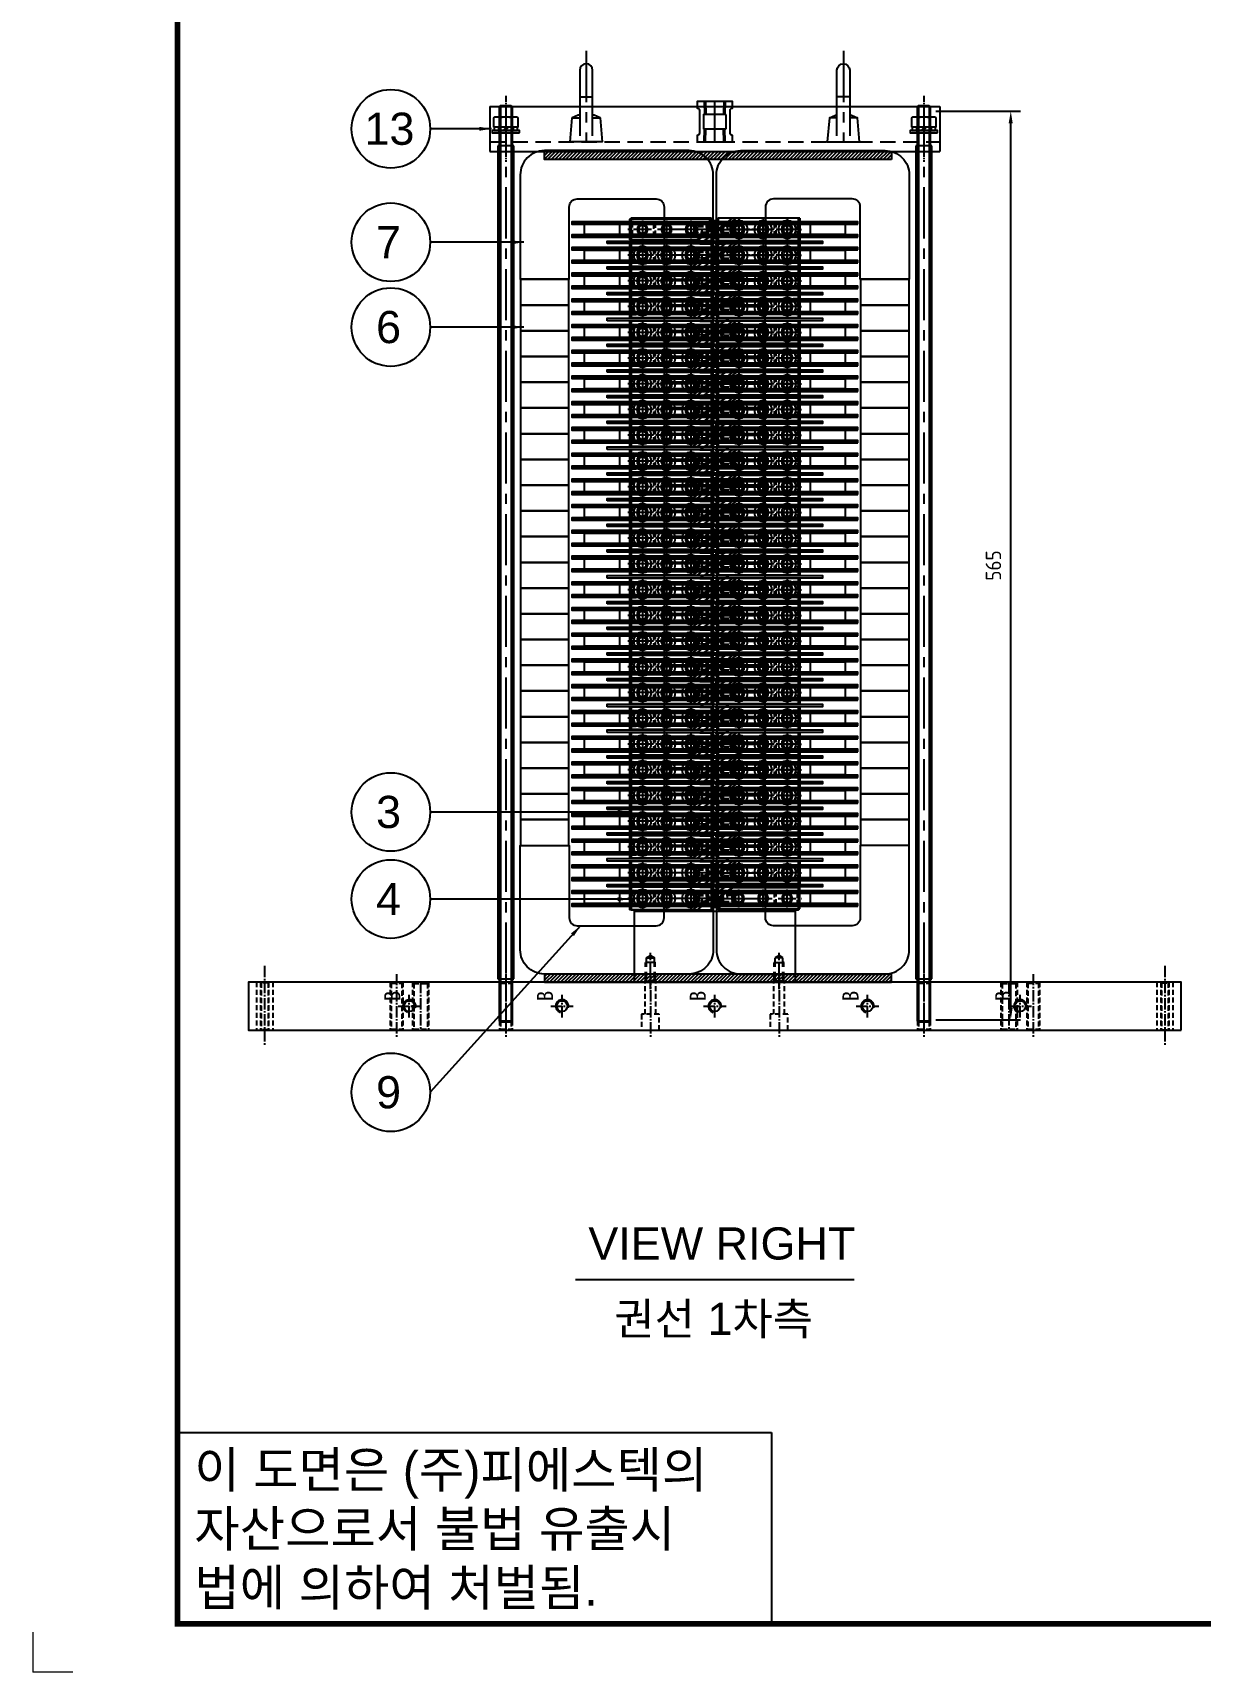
# Model space of a CAD drawing. Header units: millimetres. Extents: x 282 to 14566, y -4134 to 5341.
# Drawn here: x 1923 to 2649, y 472 to 1491 of the extents above; entities that cross this region are included whole.
import ezdxf
from ezdxf.enums import TextEntityAlignment as Align

# ---------------------------------------------------------------- set-up
doc = ezdxf.new("R2010")
doc.units = ezdxf.units.MM
for name, pattern in [('CENTER', [50.8, 31.75, -6.35, 6.35, -6.35]), ('CENTER1', [10, 7, -1, 1, -1]), ('CENTER2', [28.575, 19.05, -3.175, 3.175, -3.175]), ('CENTERX2', [101.6, 63.5, -12.7, 12.7, -12.7]), ('HIDDEN', [9.525, 6.35, -3.175]), ('HIDDEN2', [4.7625, 3.175, -1.5875]), ('HIDDENX2', [19.05, 12.7, -6.35])]:
    doc.linetypes.add(name, pattern=pattern)
for name, color, linetype in [('______', 7, 'Continuous'), ('CENTER', 1, 'CENTER'), ('FORMAT-1', 7, 'Continuous'), ('HIDDEN', 2, 'HIDDEN'), ('Text', 2, 'Continuous'), ('THIN', 3, 'Continuous')]:
    doc.layers.add(name, color=color, linetype=linetype)
doc.styles.add('arial_ttf', font='arial.ttf')
doc.styles.add('h1', font='')
doc.styles.add('HAN', font='')
doc.styles.get("Standard").update_dxf_attribs({"font": 'ISOCP.SHX', "bigfont": 'WHGTXT.SHX'})
doc.styles.get('h1').set_extended_font_data('New Gulim')
doc.styles.get('HAN').set_extended_font_data('GulimChe')
doc.dimstyles.new('PS-3', dxfattribs={"dimscale": 3, "dimtxt": 3.2, "dimasz": 2.5, "dimexe": 2, "dimexo": 2.5, "dimgap": 2, "dimtad": 1, "dimtoh": 1, "dimrnd": 0.05, "dimzin": 12, "dimdsep": 46, "dimtxsty": 'Standard', "dimcen": 0, "dimclrt": 2, "dimazin": 3, "dimtfac": 1, "dimtofl": 0, "dimtmove": 0, "dimatfit": 3, "dimfxl": 0, "dimtolj": 1, "dimtzin": 0, "dimarcsym": 0})

# ---------------------------------------------------------------- blocks, each defined once
blk = doc.blocks.new('t2')
for p, q in [((0, 23.82), (73.88, 23.82)), ((0, 23.82), (0, 0)), ((73.88, 23.82), (73.88, 0)), ((0, 0), (73.88, 0))]:
    blk.add_line(p, q)
at = {"color": 1, "style": 'h1'}
for s, p in [('이 도면은 (주)피에스텍의', (2.1, 16.94)), ('자산으로서 불법 유출시', (2.1, 9.61)), ('법에 의하여 처벌됨.', (2.1, 2.28))]:
    blk.add_text(s, height=4.5, dxfattribs=at).set_placement(p)
blk = doc.blocks.new('format-2')
at = {"color": 3, "lineweight": 9}
for p in [(0, 5), (5, 0)]:
    blk.add_line(p, (0, 0), dxfattribs=at)
at = {"layer": 'FORMAT-1', "color": 7, "const_width": 0.7}
blk.add_lwpolyline([(18, 6), (18, 416), (603, 416), (603, 6)], close=True, dxfattribs=at)
blk.add_blockref('t2', (18, 6))
at = {"style": 'HAN'}
for tag, height, p in [('MODEL-NAME', 3, (574.6, 32.53)), ('SCALE', 2.7, (509.31, 27.29)), ('PART-NAME', 3, (574.6, 27.29)), ('PART-NO', 3, (574.6, 22.01)), ('DRA-BY', 3, (449.22, 20.44)), ('CH-BY', 3, (465.71, 20.44)), ('APP-BY', 3, (482.2, 20.44)), ('관련업체명', 3, (524.09, 10.29)), ('DRA-DATE', 2.5, (449.22, 8.48)), ('CH-DATE', 2.5, (465.71, 8.48)), ('APP-DATE', 2.5, (482.2, 8.48))]:
    blk.add_attdef(tag, text='', height=height, dxfattribs=at).set_placement(p, align=Align.MIDDLE_CENTER)
blk = doc.blocks.new('A$C2C351D53')
at = {"color": 2, "linetype": 'HIDDEN2'}
for p, q in [((0, 33, 0), (0.25, 33, 0)), ((0, -33, 0), (0.25, -33, 0))]:
    blk.add_line(p, q, dxfattribs=at)
at = {"color": 1, "linetype": 'CENTER1'}
blk.add_line((-1, 0), (1.25, 0), dxfattribs=at)
at = {"color": 3}
blk.add_lwpolyline([(0, 89), (0.25, 89), (0.25, -89), (0, -89)], close=True, dxfattribs=at)
blk = doc.blocks.new('A$C3CC134D0')
at = {"color": 1}
for p, q in [((6, 140.5, 0), (0, 140.5, 0)), ((6, 22, 0), (0, 22, 0))]:
    blk.add_line(p, q, dxfattribs=at)
at = {"color": 1, "linetype": 'CENTERX2'}
blk.add_line((9, 81.25), (-3, 81.25), dxfattribs=at)
at = {"color": 1}
blk.add_lwpolyline([(0, 162.5), (6, 162.5), (6, 0), (0, 0)], close=True, dxfattribs=at)
at = {"color": 2, "linetype": 'HIDDEN2', "elevation": 0}
for points in [[(0, 95.25), (2, 93.25), (4, 93.25), (6, 95.25)], [(0, 67.25), (2, 69.25), (4, 69.25), (6, 67.25)]]:
    blk.add_lwpolyline(points, dxfattribs=at)
blk = doc.blocks.new('A$C2F882657')
at = {"color": 2, "linetype": 'HIDDEN2'}
for points in [[(-14.3, 3), (-9.7, 3, -0.414214), (-8, 1.3), (-8, -1.3, -0.414214), (-9.7, -3), (-14.3, -3, -0.414214), (-16, -1.3), (-16, 1.3, -0.414214)], [(-14.3, 1.8), (-9.7, 1.8, -0.414214), (-9.2, 1.3), (-9.2, -1.3, -0.414214), (-9.7, -1.8), (-14.3, -1.8, -0.414214), (-14.8, -1.3), (-14.8, 1.3, -0.414214)], [(6.3, 3), (1.7, 3, 0.414214), (0, 1.3), (0, -1.3, 0.414214), (1.7, -3), (6.3, -3, 0.414214), (8, -1.3), (8, 1.3, 0.414214)], [(6.3, 1.8), (1.7, 1.8, 0.414214), (1.2, 1.3), (1.2, -1.3, 0.414214), (1.7, -1.8), (6.3, -1.8, 0.414214), (6.8, -1.3), (6.8, 1.3, 0.414214)]]:
    blk.add_lwpolyline(points, format="xyb", close=True, dxfattribs=at)
at = {"rotation": 90}
blk.add_blockref('A$C3CC134D0', (77.2, -3, 0), dxfattribs=at)
blk = doc.blocks.new('A$C0B8F2648')
at = {"color": 1}
blk.add_line((0, -7, 0), (-9, 0, 0), dxfattribs=at)
at = {"color": 2, "linetype": 'HIDDEN2'}
for p, q in [((-50, -3, 0), (-6.3, -3, 0)), ((-1, -7, 0), (-11, -7, 0)), ((-6, -12, 0), (-6, -2, 0)), ((-50, -11, 0), (-6, -11, 0))]:
    blk.add_line(p, q, dxfattribs=at)
at = {"color": 252, "linetype": 'HIDDEN2'}
for p, q in [((-36, -2.6, 0), (-36, -11.4, 0)), ((-34.9, -3.2, 0), (-34.9, -10.8, 0))]:
    blk.add_line(p, q, dxfattribs=at)
at = {"color": 1, "elevation": 0}
blk.add_lwpolyline([(0, -14), (-50, -14), (-50, 0), (0, 0)], close=True, dxfattribs=at)
at = {"color": 252, "linetype": 'HIDDEN2', "elevation": 0}
for points in [[(-50, -11.9), (-49.4, -11.3), (-49.4, -2.7), (-50, -2.1)], [(-50, -2.1), (-36, -2.6), (-34.9, -3.2)], [(-50, -2.7), (-34.9, -3.2)], [(-34.9, -10.8), (-36, -11.4), (-50, -11.9)], [(-34.9, -10.8), (-50, -11.3)]]:
    blk.add_lwpolyline(points, dxfattribs=at)
for centre in [(-43, -7, 0), (-28, -7, 0), (-13, -7, 0)]:
    blk.add_circle(centre, 2.46)
at = {"color": 2, "linetype": 'HIDDEN2'}
for radius in [4.5, 4]:
    blk.add_circle((-6, -7, 0), radius, dxfattribs=at)
at = {"layer": 'CENTER'}
for p, q in [((-0.9, -7, 0), (-52, -7, 0)), ((-43, -11.5, 0), (-43, -2.5, 0)), ((-28, -11.5, 0), (-28, -2.5, 0)), ((-13, -11.5, 0), (-13, -2.5, 0))]:
    blk.add_line(p, q, dxfattribs=at)
at = {"layer": 'THIN'}
for centre in [(-43, -7, 0), (-28, -7, 0), (-13, -7, 0)]:
    blk.add_arc(centre, 3, 75, 345, dxfattribs=at)
blk = doc.blocks.new('A$C34640A5E')
for name, p, rotation in [('A$C2C351D53', (0, 4.5), 90), ('A$C2C351D53', (0, 4.25), 90), ('A$C2C351D53', (0, 4), 90), ('A$C2C351D53', (0, 3.75), 90), ('A$C2C351D53', (0, 3.5), 90), ('A$C2C351D53', (0, 3.25), 90), ('A$C0B8F2648', (2, -7), 180), ('A$C2C351D53', (0, -3.5), 90), ('A$C2C351D53', (0, -3.75), 90), ('A$C2C351D53', (0, -4), 90), ('A$C2C351D53', (0, -4.25), 90), ('A$C2C351D53', (0, -4.5), 90), ('A$C2C351D53', (0, -4.75), 90)]:
    blk.add_blockref(name, p, dxfattribs=dict(rotation=rotation))
for name, p in [('A$C2F882657', (4, 0, 0)), ('A$C0B8F2648', (-2, 7))]:
    blk.add_blockref(name, p)
blk = doc.blocks.new('A$C74085A35')
blk.add_lwpolyline([(-4, 3.79), (-4, 44.5, -1), (4, 44.5), (4, 3.79)], format="xyb")
for points in [[(-4, 15), (-8.69, 15), (-10, 0), (10, 0), (8.69, 15), (4, 15)], [(-8.69, 15), (-5, 16.54), (-4, 16.54)], [(4, 16.54), (5, 16.54), (8.69, 15)]]:
    blk.add_lwpolyline(points)
at = {"layer": 'CENTER'}
for p, q in [((0, 56.5), (0, 0)), ((4, 28), (-4, 28))]:
    blk.add_line(p, q, dxfattribs=at)
blk = doc.blocks.new('VSRE5YDR6U6FT7')
at = {"layer": '______'}
for p, q in [((-69797.8, -60918), (-69789.8, -60918.3)), ((-69772.8, -60918), (-69780.8, -60918.3)), ((-69797.8, -60929.5), (-69789.8, -60929.2)), ((-69772.8, -60929.5), (-69780.8, -60929.2))]:
    blk.add_line(p, q, dxfattribs=at)
for points in [[(-69792.3, -60933.2, 0.414214), (-69793.8, -60934.7), (-69797.8, -60934.7), (-69797.8, -60912.7), (-69793.8, -60912.7, 0.414214), (-69792.3, -60914.2), (-69778.3, -60914.2, 0.414214), (-69776.8, -60912.7), (-69772.8, -60912.7), (-69772.8, -60934.7), (-69776.8, -60934.7, 0.414214), (-69778.3, -60933.2)], [(-69789.5, -60930.7, -0.414214), (-69789.8, -60930.5), (-69789.8, -60917, -0.414214), (-69789.5, -60916.7), (-69781, -60916.7, -0.414214), (-69780.8, -60917), (-69780.8, -60930.5, -0.414214), (-69781, -60930.7)]]:
    blk.add_lwpolyline(points, format="xyb", close=True, dxfattribs=at)
at = {"layer": 'CENTER'}
blk.add_lwpolyline([(-69797.8, -60923.7), (-69789.8, -60923.7), (-69780.8, -60923.7), (-69772.8, -60923.7)], dxfattribs=at)
at = {"layer": 'THIN'}
for p, q in [((-69797.8, -60917.2), (-69789.8, -60917.4)), ((-69772.8, -60917.2), (-69780.8, -60917.4)), ((-69797.8, -60930.3), (-69789.8, -60930.1)), ((-69772.8, -60930.3), (-69780.8, -60930.1))]:
    blk.add_line(p, q, dxfattribs=at)
blk = doc.blocks.new('A$C30AD7885')
at = {"color": 1, "linetype": 'CENTER2', "ltscale": 0.2}
for p, q in [((-260, 34.5), (-260, -6.5)), ((0, 34.5), (0, -6.5))]:
    blk.add_line(p, q, dxfattribs=at)
at = {"color": 3}
for p, q in [((10, 28), (-270, 28)), ((-270, 28), (-270, 0)), ((10, 28), (10, 0)), ((10, 0), (-270, 0))]:
    blk.add_line(p, q, dxfattribs=at)
at = {"color": 2, "linetype": 'HIDDEN2', "ltscale": 3}
blk.add_line((10, 6), (-270, 6), dxfattribs=at)
at = {"xscale": -1}
blk.add_blockref('A$C74085A35', (-210, 6), dxfattribs=at)
blk.add_blockref('A$C74085A35', (-50, 6))
at = {"layer": '______', "rotation": 90}
blk.add_blockref('VSRE5YDR6U6FT7', (-61053.7, 69803.8), dxfattribs=at)
blk = doc.blocks.new('A$C67301266')
at = {"color": 2}
for p, q in [((0, 44), (-100, 44)), ((-100, 44), (-100, 0)), ((0, 0), (0, 44)), ((-100, 0), (0, 0))]:
    blk.add_line(p, q, dxfattribs=at)
at = {"color": 2, "linetype": 'HIDDEN'}
for p, q in [((-92.4, 12.6), (-93, 12.2)), ((-93, 0), (-93, 12.2)), ((-87, 12.2), (-93, 12.2)), ((-92.4, 15), (-90, 16.5)), ((-92.4, 0), (-92.4, 15)), ((-92.4, 15), (-87.6, 15)), ((-90, 16.5), (-87.6, 15)), ((-87.6, 0), (-87.6, 15)), ((-87.6, 12.6), (-87, 12.2)), ((-87, 0), (-87, 12.2)), ((-87, 0), (-87, 12)), ((-12.4, 12.6), (-13, 12.2)), ((-13, 0), (-13, 12.2)), ((-13, 12.2), (-7, 12.2)), ((-10, 16.5), (-12.4, 15)), ((-12.4, 0), (-12.4, 15)), ((-7.6, 15), (-12.4, 15)), ((-7.6, 15), (-10, 16.5)), ((-7.6, 0), (-7.6, 15)), ((-7.6, 12.6), (-7, 12.2)), ((-7, 0), (-7, 12.2))]:
    blk.add_line(p, q, dxfattribs=at)
for points in [[(-93, 0), (-92.4, 0.6), (-87.6, 0.6), (-87, 0)], [(-93, 0), (-87, 0)], [(-7, 0), (-7.6, 0.6), (-12.4, 0.6), (-13, 0)], [(-7, 0), (-13, 0)]]:
    blk.add_lwpolyline(points, dxfattribs=at)
at = {"layer": 'CENTER', "linetype": 'CENTER1'}
for p, q in [((-90, -4.4), (-90, 18.1)), ((-10, -4.4), (-10, 18.1))]:
    blk.add_line(p, q, dxfattribs=at)
blk = doc.blocks.new('A$C406C0A8B')
at = {"color": 1}
for p, q in [((-12, 6.5), (38, 6.5)), ((-12, -0.5), (-12, 6.5)), ((38, 6.5), (38, -6.5)), ((-4, -6.5), (-12, -0.5)), ((38, -6.5), (-4, -6.5))]:
    blk.add_line(p, q, dxfattribs=at)
at = {"color": 1, "linetype": 'CENTER', "ltscale": 3}
for p, q in [((-5.6, 0), (5.6, 0)), ((0, 5.6), (0, -5.6)), ((9.4, 0), (20.6, 0)), ((15, 5.6), (15, -5.6)), ((24.4, 0), (35.6, 0)), ((30, 5.6), (30, -5.6))]:
    blk.add_line(p, q, dxfattribs=at)
at = {"color": 1}
for centre in [(0, 0), (15, 0), (30, 0)]:
    blk.add_circle(centre, 3.25, dxfattribs=at)
blk = doc.blocks.new('A$C6A33477B')
at = {"color": 6}
for p, q in [((-8, 7), (31.4, 7)), ((-8, 7), (-8, -7)), ((54.3, -9), (31.4, 7)), ((-8, -7), (35.7, -7)), ((58.6, -23), (35.7, -7)), ((54.3, -9), (98, -9)), ((98, -9), (98, -23)), ((58.6, -23), (98, -23))]:
    blk.add_line(p, q, dxfattribs=at)
at = {"color": 1, "linetype": 'CENTER', "ltscale": 2}
for p, q in [((-6.9, 0), (6.9, 0)), ((0, 6.9), (0, -6.9)), ((8.1, 0), (21.9, 0)), ((15, 6.9), (15, -6.9)), ((23.1, 0), (36.9, 0)), ((30, 6.9), (30, -6.9)), ((60, -9.1), (60, -22.9)), ((75, -9.1), (75, -22.9)), ((90, -9.1), (90, -22.9)), ((53.1, -16), (66.9, -16)), ((68.1, -16), (81.9, -16)), ((83.1, -16), (96.9, -16))]:
    blk.add_line(p, q, dxfattribs=at)
at = {"color": 2, "linetype": 'HIDDEN'}
for p, q in [((35.7, -7), (51.4, -7)), ((54.3, -9), (38.6, -9))]:
    blk.add_line(p, q, dxfattribs=at)
at = {"color": 6}
for centre, radius in [((0, 0), 5.5), ((0, 0), 3.5), ((15, 0), 5.5), ((15, 0), 3.5), ((30, 0), 5.5), ((30, 0), 3.5), ((60, -16), 5.5), ((60, -16), 3.5), ((75, -16), 5.5), ((75, -16), 3.5), ((90, -16), 5.5), ((90, -16), 3.5)]:
    blk.add_circle(centre, radius, dxfattribs=at)
blk = doc.blocks.new('*D126')
at = {"color": 0, "linetype": 'ByBlock', "lineweight": -2}
for p, q in [((2484.6, 1442.7), (2537.2, 1442.7)), ((2531.2, 885.2), (2531.2, 1435.2)), ((2484.6, 877.7), (2537.2, 877.7))]:
    blk.add_line(p, q, dxfattribs=at)
at = {"color": 0}
for points in [[(2529.9, 1435.2), (2532.4, 1435.2), (2531.2, 1442.7)], [(2529.9, 885.2), (2532.4, 885.2), (2531.2, 877.7)]]:
    blk.add_solid(points, dxfattribs=at)
at = {"layer": 'DEFPOINTS', "color": 0}
for p in [(2477.1, 1442.7), (2531.2, 1442.7), (2477.1, 877.7)]:
    blk.add_point(p, dxfattribs=at)
at = {"color": 2, "insert": (2520.4, 1160.2), "char_height": 9.6, "attachment_point": 5, "rotation": 90}
blk.add_mtext('\\A1;565', dxfattribs=at)
blk = doc.blocks.new('A$C429828F3')
at = {"color": 250}
for points in [[(-182, 432), (-151.5, 432), (-151.5, 477, -0.4142136), (-146.5, 482), (-97.5, 482, -0.4142136), (-92.5, 477), (-92.5, 432), (-62, 432), (-62, 497, 0.4142136), (-77, 512), (-167, 512, 0.4142136), (-182, 497)], [(-45, 512), (45, 512, -0.4142136), (60, 497), (60, 432), (29.5, 432), (29.5, 477, 0.4142136), (24.5, 482), (-24.5, 482, 0.4142136), (-29.5, 477), (-29.5, 432), (-60, 432), (-60, 497, -0.4142136)], [(-182, 80), (-151.5, 80), (-151.5, 35, 0.4142136), (-146.5, 30), (-97.5, 30, 0.4142136), (-92.5, 35), (-92.5, 80), (-62, 80), (-62, 15, -0.4142136), (-77, 0), (-167, 0, -0.4142136), (-182, 15)], [(-45, 0), (45, 0, 0.4142136), (60, 15), (60, 80), (29.5, 80), (29.5, 35, -0.4142136), (24.5, 30), (-24.5, 30, -0.4142136), (-29.5, 35), (-29.5, 80), (-60, 80), (-60, 15, 0.4142136)]]:
    blk.add_lwpolyline(points, format="xyb", close=True, dxfattribs=at)
for points in [[(-181.75, 416), (-151.75, 416), (-151.75, 432), (-181.75, 432), (-181.75, 416)], [(-62.25, 416), (-92.25, 416), (-92.25, 432), (-62.25, 432), (-62.25, 416)], [(-59.75, 416), (-29.75, 416), (-29.75, 432), (-59.75, 432), (-59.75, 416)], [(59.75, 416), (29.75, 416), (29.75, 432), (59.75, 432), (59.75, 416)], [(-181.75, 400), (-151.75, 400), (-151.75, 416), (-181.75, 416), (-181.75, 400)], [(-62.25, 400), (-92.25, 400), (-92.25, 416), (-62.25, 416), (-62.25, 400)], [(-59.75, 400), (-29.75, 400), (-29.75, 416), (-59.75, 416), (-59.75, 400)], [(59.75, 400), (29.75, 400), (29.75, 416), (59.75, 416), (59.75, 400)], [(-181.75, 384), (-151.75, 384), (-151.75, 400), (-181.75, 400), (-181.75, 384)], [(-62.25, 384), (-92.25, 384), (-92.25, 400), (-62.25, 400), (-62.25, 384)], [(-59.75, 384), (-29.75, 384), (-29.75, 400), (-59.75, 400), (-59.75, 384)], [(59.75, 384), (29.75, 384), (29.75, 400), (59.75, 400), (59.75, 384)], [(-181.75, 368), (-151.75, 368), (-151.75, 384), (-181.75, 384), (-181.75, 368)], [(-62.25, 368), (-92.25, 368), (-92.25, 384), (-62.25, 384), (-62.25, 368)], [(-59.75, 368), (-29.75, 368), (-29.75, 384), (-59.75, 384), (-59.75, 368)], [(59.75, 368), (29.75, 368), (29.75, 384), (59.75, 384), (59.75, 368)], [(-181.75, 352), (-151.75, 352), (-151.75, 368), (-181.75, 368), (-181.75, 352)], [(-62.25, 352), (-92.25, 352), (-92.25, 368), (-62.25, 368), (-62.25, 352)], [(-59.75, 352), (-29.75, 352), (-29.75, 368), (-59.75, 368), (-59.75, 352)], [(59.75, 352), (29.75, 352), (29.75, 368), (59.75, 368), (59.75, 352)], [(-181.75, 336), (-151.75, 336), (-151.75, 352), (-181.75, 352), (-181.75, 336)], [(-62.25, 336), (-92.25, 336), (-92.25, 352), (-62.25, 352), (-62.25, 336)], [(-59.75, 336), (-29.75, 336), (-29.75, 352), (-59.75, 352), (-59.75, 336)], [(59.75, 336), (29.75, 336), (29.75, 352), (59.75, 352), (59.75, 336)], [(-181.75, 320), (-151.75, 320), (-151.75, 336), (-181.75, 336), (-181.75, 320)], [(-62.25, 320), (-92.25, 320), (-92.25, 336), (-62.25, 336), (-62.25, 320)], [(-59.75, 320), (-29.75, 320), (-29.75, 336), (-59.75, 336), (-59.75, 320)], [(59.75, 320), (29.75, 320), (29.75, 336), (59.75, 336), (59.75, 320)], [(-181.75, 304), (-151.75, 304), (-151.75, 320), (-181.75, 320), (-181.75, 304)], [(-62.25, 304), (-92.25, 304), (-92.25, 320), (-62.25, 320), (-62.25, 304)], [(-59.75, 304), (-29.75, 304), (-29.75, 320), (-59.75, 320), (-59.75, 304)], [(59.75, 304), (29.75, 304), (29.75, 320), (59.75, 320), (59.75, 304)], [(-181.75, 288), (-151.75, 288), (-151.75, 304), (-181.75, 304), (-181.75, 288)], [(-62.25, 288), (-92.25, 288), (-92.25, 304), (-62.25, 304), (-62.25, 288)], [(-59.75, 288), (-29.75, 288), (-29.75, 304), (-59.75, 304), (-59.75, 288)], [(59.75, 288), (29.75, 288), (29.75, 304), (59.75, 304), (59.75, 288)], [(-181.75, 272), (-151.75, 272), (-151.75, 288), (-181.75, 288), (-181.75, 272)], [(-62.25, 272), (-92.25, 272), (-92.25, 288), (-62.25, 288), (-62.25, 272)], [(-59.75, 272), (-29.75, 272), (-29.75, 288), (-59.75, 288), (-59.75, 272)], [(59.75, 272), (29.75, 272), (29.75, 288), (59.75, 288), (59.75, 272)], [(-181.75, 256), (-151.75, 256), (-151.75, 272), (-181.75, 272), (-181.75, 256)], [(-62.25, 256), (-92.25, 256), (-92.25, 272), (-62.25, 272), (-62.25, 256)], [(-59.75, 256), (-29.75, 256), (-29.75, 272), (-59.75, 272), (-59.75, 256)], [(59.75, 256), (29.75, 256), (29.75, 272), (59.75, 272), (59.75, 256)], [(-181.75, 240), (-151.75, 240), (-151.75, 256), (-181.75, 256), (-181.75, 240)], [(-62.25, 240), (-92.25, 240), (-92.25, 256), (-62.25, 256), (-62.25, 240)], [(-59.75, 240), (-29.75, 240), (-29.75, 256), (-59.75, 256), (-59.75, 240)], [(59.75, 240), (29.75, 240), (29.75, 256), (59.75, 256), (59.75, 240)], [(-181.75, 224), (-151.75, 224), (-151.75, 240), (-181.75, 240), (-181.75, 224)], [(-62.25, 224), (-92.25, 224), (-92.25, 240), (-62.25, 240), (-62.25, 224)], [(-59.75, 224), (-29.75, 224), (-29.75, 240), (-59.75, 240), (-59.75, 224)], [(59.75, 224), (29.75, 224), (29.75, 240), (59.75, 240), (59.75, 224)], [(-181.75, 208), (-151.75, 208), (-151.75, 224), (-181.75, 224), (-181.75, 208)], [(-62.25, 208), (-92.25, 208), (-92.25, 224), (-62.25, 224), (-62.25, 208)], [(-59.75, 208), (-29.75, 208), (-29.75, 224), (-59.75, 224), (-59.75, 208)], [(59.75, 208), (29.75, 208), (29.75, 224), (59.75, 224), (59.75, 208)], [(-181.75, 192), (-151.75, 192), (-151.75, 208), (-181.75, 208), (-181.75, 192)], [(-62.25, 192), (-92.25, 192), (-92.25, 208), (-62.25, 208), (-62.25, 192)], [(-59.75, 192), (-29.75, 192), (-29.75, 208), (-59.75, 208), (-59.75, 192)], [(59.75, 192), (29.75, 192), (29.75, 208), (59.75, 208), (59.75, 192)], [(-181.75, 176), (-151.75, 176), (-151.75, 192), (-181.75, 192), (-181.75, 176)], [(-62.25, 176), (-92.25, 176), (-92.25, 192), (-62.25, 192), (-62.25, 176)], [(-59.75, 176), (-29.75, 176), (-29.75, 192), (-59.75, 192), (-59.75, 176)], [(59.75, 176), (29.75, 176), (29.75, 192), (59.75, 192), (59.75, 176)], [(-181.75, 160), (-151.75, 160), (-151.75, 176), (-181.75, 176), (-181.75, 160)], [(-62.25, 160), (-92.25, 160), (-92.25, 176), (-62.25, 176), (-62.25, 160)], [(-59.75, 160), (-29.75, 160), (-29.75, 176), (-59.75, 176), (-59.75, 160)], [(59.75, 160), (29.75, 160), (29.75, 176), (59.75, 176), (59.75, 160)], [(-181.75, 144), (-151.75, 144), (-151.75, 160), (-181.75, 160), (-181.75, 144)], [(-62.25, 144), (-92.25, 144), (-92.25, 160), (-62.25, 160), (-62.25, 144)], [(-59.75, 144), (-29.75, 144), (-29.75, 160), (-59.75, 160), (-59.75, 144)], [(59.75, 144), (29.75, 144), (29.75, 160), (59.75, 160), (59.75, 144)], [(-181.75, 128), (-151.75, 128), (-151.75, 144), (-181.75, 144), (-181.75, 128)], [(-62.25, 128), (-92.25, 128), (-92.25, 144), (-62.25, 144), (-62.25, 128)], [(-59.75, 128), (-29.75, 128), (-29.75, 144), (-59.75, 144), (-59.75, 128)], [(59.75, 128), (29.75, 128), (29.75, 144), (59.75, 144), (59.75, 128)], [(-181.75, 112), (-151.75, 112), (-151.75, 128), (-181.75, 128), (-181.75, 112)], [(-62.25, 112), (-92.25, 112), (-92.25, 128), (-62.25, 128), (-62.25, 112)], [(-59.75, 112), (-29.75, 112), (-29.75, 128), (-59.75, 128), (-59.75, 112)], [(59.75, 112), (29.75, 112), (29.75, 128), (59.75, 128), (59.75, 112)], [(-181.75, 96), (-151.75, 96), (-151.75, 112), (-181.75, 112), (-181.75, 96)], [(-62.25, 96), (-92.25, 96), (-92.25, 112), (-62.25, 112), (-62.25, 96)], [(-59.75, 96), (-29.75, 96), (-29.75, 112), (-59.75, 112), (-59.75, 96)], [(59.75, 96), (29.75, 96), (29.75, 112), (59.75, 112), (59.75, 96)], [(-181.75, 80), (-151.75, 80), (-151.75, 96), (-181.75, 96), (-181.75, 80)], [(-62.25, 80), (-92.25, 80), (-92.25, 96), (-62.25, 96), (-62.25, 80)], [(-59.75, 80), (-29.75, 80), (-29.75, 96), (-59.75, 96), (-59.75, 80)], [(59.75, 80), (29.75, 80), (29.75, 96), (59.75, 96), (59.75, 80)]]:
    blk.add_lwpolyline(points, dxfattribs=at)
blk = doc.blocks.new('A$C0D8E1CFE')
for p, q in [((-4, 21.8), (4, 21.8)), ((5.6, 15.6), (-5.6, 15.6)), ((-3.8, 15), (-3.8, 9.1)), ((3.8, 15), (3.8, 9.1)), ((-4.2, 5.5), (-4.2, 7.1)), ((-1.6, 9.1), (0.4, 7.1)), ((-0.4, 9.1), (1.6, 7.1)), ((4.2, 5.5), (4.2, 7.1)), ((-4, -546.8), (4, -546.8))]:
    blk.add_line(p, q)
at = {"color": 8}
for p, q in [((-5, -520.5), (-5, -2.5)), ((-5, -2.5), (5, -2.5)), ((5, -2.5), (5, -520.5)), ((5, -520.5), (-5, -520.5))]:
    blk.add_line(p, q, dxfattribs=at)
at = {"color": 2, "linetype": 'HIDDENX2'}
for p, q in [((-4, -520.5), (-4, -2.5)), ((4, -2.5), (4, -520.5))]:
    blk.add_line(p, q, dxfattribs=at)
blk.add_lwpolyline([(-3.3, 22.5), (-4, 21.8), (-4, -546.8), (-3.3, -547.5), (3.3, -547.5), (4, -546.8), (4, 21.8), (3.3, 22.5)], close=True)
blk.add_lwpolyline([(7.5, 9.1), (7.5, 15, 0.309401), (3.8, 15, 0.154701), (-3.8, 15, 0.309401), (-7.5, 15), (-7.5, 9.1), (7.5, 9.1)], format="xyb")
for points in [[(-8.5, 5.5), (-8.5, 7.1), (8.5, 7.1), (8.5, 5.5), (-8.5, 5.5)], [(7.3, 9.1), (7.3, 7.1), (-7.3, 7.1), (-7.3, 9.1), (7.3, 9.1)]]:
    blk.add_lwpolyline(points)
at = {"layer": 'CENTER'}
blk.add_line((0, 22.5), (0, -547.5), dxfattribs=at)
at = {"layer": 'HIDDEN'}
for p, q in [((-4.6, 9.1), (-4.6, 7.1)), ((4.6, 9.1), (4.6, 7.1))]:
    blk.add_line(p, q, dxfattribs=at)
at = {"layer": 'THIN'}
for p, q in [((-3.3, 22.5), (-3.3, -547.5)), ((3.3, 22.5), (3.3, -547.5))]:
    blk.add_line(p, q, dxfattribs=at)
blk = doc.blocks.new('A$C6DBB1F85')
at = {"color": 251, "linetype": 'CENTER1'}
for p, q in [((5.7, 0), (-34.3, 0)), ((5.7, -68), (-34.3, -68)), ((5.7, -328), (-34.3, -328)), ((5.7, -396), (-34.3, -396))]:
    blk.add_line(p, q, dxfattribs=at)
at = {"color": 251, "linetype": 'HIDDEN2'}
for p, q in [((0.7, 4), (-29.3, 4)), ((0, 3.3), (-28.6, 3.3)), ((0.7, -4), (-29.3, -4)), ((0, -3.3), (-28.6, -3.3)), ((0.7, -64), (-29.3, -64)), ((0, -64.7), (-28.6, -64.7)), ((0, -71.3), (-28.6, -71.3)), ((0.7, -72), (-29.3, -72)), ((0.7, -324), (-29.3, -324)), ((0, -324.7), (-28.6, -324.7)), ((0.7, -332), (-29.3, -332)), ((0, -331.3), (-28.6, -331.3)), ((0.7, -392), (-29.3, -392)), ((0, -392.7), (-28.6, -392.7)), ((0.7, -400), (-29.3, -400)), ((0, -399.3), (-28.6, -399.3))]:
    blk.add_line(p, q, dxfattribs=at)
for points in [[(-29.3, 4), (-28.6, 3.3), (-28.6, -3.3), (-29.3, -4)], [(0.7, 4), (0, 3.3), (0, -3.3), (0.7, -4)], [(-29.3, -64), (-28.6, -64.7), (-28.6, -71.3), (-29.3, -72)], [(0.7, -64), (0, -64.7), (0, -71.3), (0.7, -72)], [(-29.3, -324), (-28.6, -324.7), (-28.6, -331.3), (-29.3, -332)], [(0.7, -324), (0, -324.7), (0, -331.3), (0.7, -332)], [(-29.3, -392), (-28.6, -392.7), (-28.6, -399.3), (-29.3, -400)], [(0.7, -392), (0, -392.7), (0, -399.3), (0.7, -400)]]:
    blk.add_lwpolyline(points, dxfattribs=at)
blk = doc.blocks.new('A$C45F8230B')
at = {"color": 6, "linetype": 'HIDDEN2'}
for p, q in [((0.8, 5), (-29.2, 5)), ((0, 4.2), (-28.4, 4.2)), ((0.8, -5), (-29.2, -5)), ((0, -4.2), (-28.4, -4.2)), ((0.8, -361), (-29.2, -361)), ((0, -361.8), (-28.4, -361.8)), ((0.8, -371), (-29.2, -371)), ((0, -370.2), (-28.4, -370.2))]:
    blk.add_line(p, q, dxfattribs=at)
at = {"color": 6, "linetype": 'CENTER1'}
for p, q in [((0.8, 0), (-29.2, 0)), ((0.8, -366), (-29.2, -366))]:
    blk.add_line(p, q, dxfattribs=at)
at = {"color": 6, "linetype": 'HIDDEN2'}
for points in [[(-29.2, 5), (-28.4, 4.2), (-28.4, -4.2), (-29.2, -5)], [(0.8, 5), (0, 4.2), (0, -4.2), (0.8, -5)], [(-29.2, -361), (-28.4, -361.8), (-28.4, -370.2), (-29.2, -371)], [(0.8, -361), (0, -361.8), (0, -370.2), (0.8, -371)]]:
    blk.add_lwpolyline(points, dxfattribs=at)
blk = doc.blocks.new('A$C3AAF212B')
at = {"color": 1, "linetype": 'CENTER1'}
for p, q in [((40, 280), (-10, 280)), ((15, 197), (15, 183)), ((8, 190), (22, 190)), ((15, 102), (15, 88)), ((8, 95), (22, 95)), ((35, 40), (-5, 40)), ((8, 0), (22, 0)), ((15, 7), (15, -7)), ((35, -40), (-5, -40)), ((15, -88), (15, -102)), ((8, -95), (22, -95)), ((15, -183), (15, -197)), ((8, -190), (22, -190)), ((40, -280), (-10, -280))]:
    blk.add_line(p, q, dxfattribs=at)
at = {"linetype": 'HIDDEN2'}
for p, q in [((30, 285), (0, 285)), ((30, 282.5), (0, 282.5)), ((30, 277.5), (0, 277.5)), ((29.6, 282.1), (0.4, 282.1)), ((29.6, 277.9), (0.4, 277.9)), ((30, 275), (0, 275)), ((10, 43.3), (30, 43.3)), ((10, 36.7), (30, 36.7)), ((10, -36.7), (30, -36.7)), ((10, -43.3), (30, -43.3)), ((30, -275), (0, -275)), ((30, -277.5), (0, -277.5)), ((30, -282.5), (0, -282.5)), ((30, -285), (0, -285)), ((29.6, -277.9), (0.4, -277.9)), ((29.6, -282.1), (0.4, -282.1))]:
    blk.add_line(p, q, dxfattribs=at)
at = {"color": 2, "ltscale": 10}
blk.add_lwpolyline([(0, -290), (30, -290), (30, 290), (0, 290)], close=True, dxfattribs=at)
at = {"linetype": 'HIDDEN2'}
for points in [[(0, 277.5), (0.4, 277.9), (0.4, 282.1), (0, 282.5)], [(30, 277.5), (29.6, 277.9), (29.6, 282.1), (30, 282.5)], [(0, 34.5), (10, 34.5), (10, 45.5), (0, 45.5)], [(0, -45.5), (10, -45.5), (10, -34.5), (0, -34.5)], [(0, -277.5), (0.4, -277.9), (0.4, -282.1), (0, -282.5)], [(30, -277.5), (29.6, -277.9), (29.6, -282.1), (30, -282.5)]]:
    blk.add_lwpolyline(points, dxfattribs=at)
at = {"ltscale": 10}
for centre in [(15, 190), (15, 95), (15, 0), (15, -95), (15, -190)]:
    blk.add_circle(centre, 3.32, dxfattribs=at)
at = {"layer": 'THIN', "ltscale": 10}
for centre in [(15, 190), (15, 95), (15, 0), (15, -95), (15, -190)]:
    blk.add_arc(centre, 4, 255, 165, dxfattribs=at)
for name, p in [('A$C6DBB1F85', (29.3, 198)), ('A$C45F8230B', (29.2, 183))]:
    blk.add_blockref(name, p)
at = {"color": 3, "style": 'HAN'}
for p in [(18.1, 195.6), (18.1, 100.6), (18.1, 5.6), (18.1, -89.4), (18.1, -184.4)]:
    blk.add_text('B', height=10, dxfattribs=at).set_placement(p)

msp = doc.modelspace()

# ---------------------------------------------------------------- hatches: boundary and pattern name
h = msp.add_hatch()
h.set_pattern_fill('ANSI31', color=252, scale=0.5)
h.set_pattern_definition([(45, (3791.514, -1273.0848), (-1.122532, 1.122532), [])])
h.paths.add_polyline_path([(2456.973, 1412.674), (2241.093, 1412.674), (2241.093, 1417.674), (2456.973, 1417.674)])
h = msp.add_hatch()
h.set_pattern_fill('ANSI31', color=252, scale=0.5)
h.set_pattern_definition([(45, (3791.514, -1339.0848), (-1.122532, 1.122532), [])])
h.paths.add_polyline_path([(2456.973, 906.174), (2241.093, 906.174), (2241.093, 901.174), (2456.973, 901.174)])

# ---------------------------------------------------------------- linework, layer by layer
msp.add_line((2433.768, 716.114), (2260.418, 716.114))
at = {"color": 252}
for points in [[(2456.973, 1412.674), (2241.093, 1412.674), (2241.093, 1417.674), (2456.973, 1417.674)], [(2456.973, 906.174), (2241.093, 906.174), (2241.093, 901.174), (2456.973, 901.174)]]:
    msp.add_lwpolyline(points, close=True, dxfattribs=at)
at = {"color": 2, "elevation": 0}
for points in [[(2280.093, 1360.424), (2280.093, 1361.924), (2414.093, 1361.924), (2414.093, 1360.424)], [(2280.093, 1344.424), (2280.093, 1345.924), (2414.093, 1345.924), (2414.093, 1344.424)], [(2280.093, 1328.424), (2280.093, 1329.924), (2414.093, 1329.924), (2414.093, 1328.424)], [(2280.093, 1312.424), (2280.093, 1313.924), (2414.093, 1313.924), (2414.093, 1312.424)], [(2280.093, 1296.424), (2280.093, 1297.924), (2414.093, 1297.924), (2414.093, 1296.424)], [(2280.093, 1280.424), (2280.093, 1281.924), (2414.093, 1281.924), (2414.093, 1280.424)], [(2280.093, 1264.424), (2280.093, 1265.924), (2414.093, 1265.924), (2414.093, 1264.424)], [(2280.093, 1248.424), (2280.093, 1249.924), (2414.093, 1249.924), (2414.093, 1248.424)], [(2280.093, 1232.424), (2280.093, 1233.924), (2414.093, 1233.924), (2414.093, 1232.424)], [(2280.093, 1216.424), (2280.093, 1217.924), (2414.093, 1217.924), (2414.093, 1216.424)], [(2280.093, 1200.424), (2280.093, 1201.924), (2414.093, 1201.924), (2414.093, 1200.424)], [(2280.093, 1184.424), (2280.093, 1185.924), (2414.093, 1185.924), (2414.093, 1184.424)], [(2280.093, 1168.424), (2280.093, 1169.924), (2414.093, 1169.924), (2414.093, 1168.424)], [(2280.093, 1152.424), (2280.093, 1153.924), (2414.093, 1153.924), (2414.093, 1152.424)], [(2280.093, 1136.424), (2280.093, 1137.924), (2414.093, 1137.924), (2414.093, 1136.424)], [(2280.093, 1120.424), (2280.093, 1121.924), (2414.093, 1121.924), (2414.093, 1120.424)], [(2280.093, 1104.424), (2280.093, 1105.924), (2414.093, 1105.924), (2414.093, 1104.424)], [(2280.093, 1088.424), (2280.093, 1089.924), (2414.093, 1089.924), (2414.093, 1088.424)], [(2280.093, 1072.424), (2280.093, 1073.924), (2414.093, 1073.924), (2414.093, 1072.424)], [(2280.093, 1056.424), (2280.093, 1057.924), (2414.093, 1057.924), (2414.093, 1056.424)], [(2280.093, 1040.424), (2280.093, 1041.924), (2414.093, 1041.924), (2414.093, 1040.424)], [(2280.093, 1024.424), (2280.093, 1025.924), (2414.093, 1025.924), (2414.093, 1024.424)], [(2280.093, 1008.424), (2280.093, 1009.924), (2414.093, 1009.924), (2414.093, 1008.424)], [(2280.093, 992.424), (2280.093, 993.924), (2414.093, 993.924), (2414.093, 992.424)], [(2280.093, 976.424), (2280.093, 977.924), (2414.093, 977.924), (2414.093, 976.424)], [(2280.093, 960.424), (2280.093, 961.924), (2414.093, 961.924), (2414.093, 960.424)]]:
    msp.add_lwpolyline(points, close=True, dxfattribs=at)
for centre in [(2145.636, 1431.752, 0), (2145.636, 1361.233, 0), (2145.636, 1308.427, 0), (2145.636, 1006.901, 0), (2145.636, 952.782, 0), (2145.636, 832.609, 0)]:
    msp.add_circle(centre, 24.43)

# ---------------------------------------------------------------- block references
at = {"xscale": 5, "yscale": 5, "zscale": 5}
msp.add_blockref('format-2', (1922.876, 472.022), dxfattribs=at)
at = {"xscale": -1}
for name, p in [('A$C30AD7885', (2217.093, 1417.674)), ('A$C0D8E1CFE', (2217.093, 1423.674)), ('A$C0D8E1CFE', (2477.093, 1423.674)), ('A$C429828F3', (2286.093, 906.174)), ('A$C34640A5E', (2347.093, 1369.174)), ('A$C6A33477B', (2392.093, 1369.174, 0)), ('A$C406C0A8B', (2332.093, 1369.174, 0)), ('A$C34640A5E', (2347.093, 1353.174)), ('A$C6A33477B', (2392.093, 1353.174, 0)), ('A$C34640A5E', (2347.093, 1337.174)), ('A$C6A33477B', (2392.093, 1337.174, 0)), ('A$C34640A5E', (2347.093, 1321.174)), ('A$C6A33477B', (2392.093, 1321.174, 0)), ('A$C34640A5E', (2347.093, 1305.174)), ('A$C6A33477B', (2392.093, 1305.174, 0)), ('A$C34640A5E', (2347.093, 1289.174)), ('A$C6A33477B', (2392.093, 1289.174, 0)), ('A$C34640A5E', (2347.093, 1273.174)), ('A$C6A33477B', (2392.093, 1273.174, 0)), ('A$C34640A5E', (2347.093, 1257.174)), ('A$C6A33477B', (2392.093, 1257.174, 0)), ('A$C34640A5E', (2347.093, 1241.174)), ('A$C6A33477B', (2392.093, 1241.174, 0)), ('A$C34640A5E', (2347.093, 1225.174)), ('A$C6A33477B', (2392.093, 1225.174, 0)), ('A$C34640A5E', (2347.093, 1209.174)), ('A$C6A33477B', (2392.093, 1209.174, 0)), ('A$C34640A5E', (2347.093, 1193.174)), ('A$C6A33477B', (2392.093, 1193.174, 0)), ('A$C34640A5E', (2347.093, 1177.174)), ('A$C6A33477B', (2392.093, 1177.174, 0)), ('A$C34640A5E', (2347.093, 1161.174)), ('A$C6A33477B', (2392.093, 1161.174, 0)), ('A$C34640A5E', (2347.093, 1145.174)), ('A$C6A33477B', (2392.093, 1145.174, 0)), ('A$C34640A5E', (2347.093, 1129.174)), ('A$C6A33477B', (2392.093, 1129.174, 0)), ('A$C34640A5E', (2347.093, 1113.174)), ('A$C6A33477B', (2392.093, 1113.174, 0)), ('A$C34640A5E', (2347.093, 1097.174)), ('A$C6A33477B', (2392.093, 1097.174, 0)), ('A$C34640A5E', (2347.093, 1081.174)), ('A$C6A33477B', (2392.093, 1081.174, 0)), ('A$C34640A5E', (2347.093, 1065.174)), ('A$C6A33477B', (2392.093, 1065.174, 0)), ('A$C34640A5E', (2347.093, 1049.174)), ('A$C6A33477B', (2392.093, 1049.174, 0)), ('A$C34640A5E', (2347.093, 1033.174)), ('A$C6A33477B', (2392.093, 1033.174, 0)), ('A$C34640A5E', (2347.093, 1017.174)), ('A$C6A33477B', (2392.093, 1017.174, 0)), ('A$C34640A5E', (2347.093, 1001.174)), ('A$C6A33477B', (2392.093, 1001.174, 0)), ('A$C34640A5E', (2347.093, 985.174)), ('A$C6A33477B', (2392.093, 985.174, 0)), ('A$C34640A5E', (2347.093, 969.174)), ('A$C6A33477B', (2392.093, 969.174, 0)), ('A$C34640A5E', (2347.093, 953.174)), ('A$C67301266', (2297.093, 901.174))]:
    msp.add_blockref(name, p, dxfattribs=at)
at = {"xscale": -1, "rotation": 180}
msp.add_blockref('A$C406C0A8B', (2362.093, 953.174, 0), dxfattribs=at)
at = {"rotation": 90}
msp.add_blockref('A$C3AAF212B', (2347.093, 871.174), dxfattribs=at)

# ---------------------------------------------------------------- texts
at = {"layer": 'Text', "style": 'arial_ttf'}
for s, p in [('13', (2129.198, 1421.813, 0)), ('7', (2136.402, 1351.294, 0)), ('6', (2136.402, 1298.488, 0)), ('3', (2136.402, 996.962, 0)), ('4', (2136.402, 942.843, 0)), ('9', (2136.402, 822.67, 0)), ('VIEW RIGHT', (2268.456, 728.645)), ('권선 1차측', (2284.553, 681.74))]:
    msp.add_text(s, height=20, dxfattribs=at).set_placement(p)

# ---------------------------------------------------------------- dimensions: what is measured, and where the dimension line sits
dim = msp.add_linear_dim(base=(2531.186, 1442.674), p1=(2477.093, 877.674), p2=(2477.093, 1442.674), angle=90, dimstyle='PS-3', override={"dimarcsym": 1})
dim.commit()
dim.dimension.update_dxf_attribs({"geometry": '*D126', "text_midpoint": (2520.386, 1160.174)})

# ---------------------------------------------------------------- leaders
for points in [[(2208.109, 1431.752, 0), (2170.066, 1431.752, 0)], [(2228.235, 1361.233, 0), (2170.066, 1361.233, 0)], [(2228.235, 1308.427, 0), (2170.066, 1308.427, 0)], [(2294.093, 1006.901, 0), (2170.066, 1006.901, 0)], [(2294.093, 952.782, 0), (2170.066, 952.782, 0)], [(2263.593, 936.174, 0), (2170.066, 832.609, 0)]]:
    msp.add_leader(points, dimstyle='PS-3', override={"dimgap": 2, "dimtad": 0})

doc.saveas('drawing.dxf')
